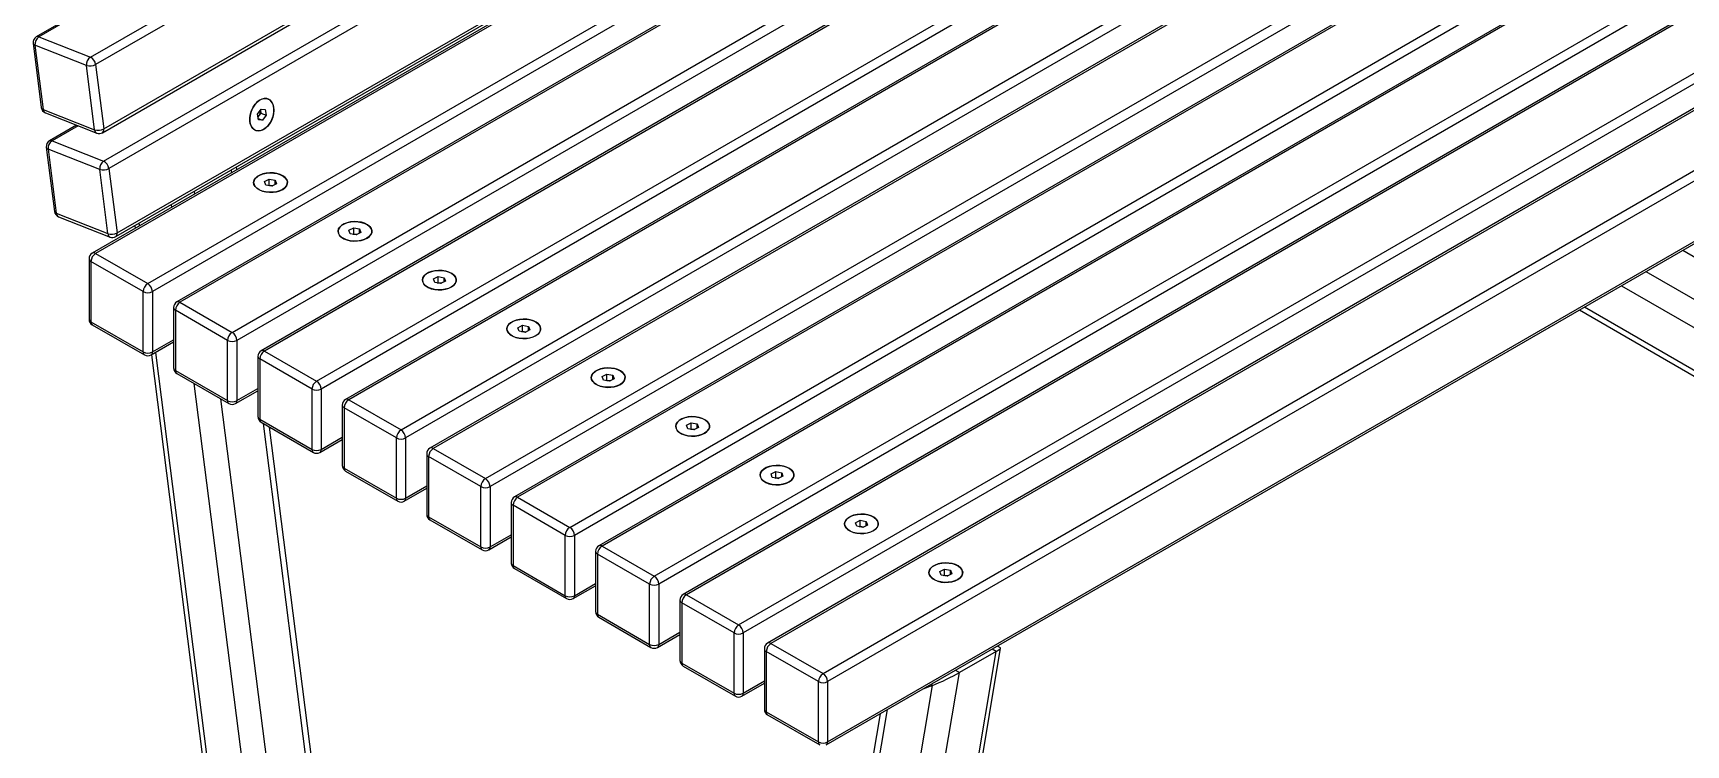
# Model space of a CAD drawing. Header units: millimetres. Extents: x 2692 to 8632, y -671 to 3529.
# Drawn here: x 6659 to 7421, y 778 to 1106 of the extents above; entities that cross this region are included whole.
import ezdxf

# ---------------------------------------------------------------- set-up
doc = ezdxf.new("R2010")
doc.units = ezdxf.units.MM

# ---------------------------------------------------------------- blocks, each defined once
blk = doc.blocks.new('izometria')
for p, q in [((-2619.52, 868.6), (-1350.97, 1600.92)), ((-1348.54, 1597.48), (-2617.09, 865.17)), ((-2613.92, 833.8), (-1345.37, 1566.12)), ((-2613.33, 835.57), (-1344.78, 1567.89)), ((-2613.43, 820.73), (-1344.88, 1553.05)), ((-1342.46, 1549.62), (-2611.01, 817.3)), ((-2607.84, 785.93), (-1339.29, 1518.25)), ((-2607.24, 787.71), (-1338.7, 1520.02)), ((-1350.07, 1510.63), (-2618.62, 778.31)), ((-1348.57, 1510.48), (-2617.12, 778.17)), ((-2593.07, 764.29), (-1324.52, 1496.6)), ((-1322.4, 1492.93), (-2590.95, 760.61)), ((-1311.18, 1488.18), (-2579.72, 755.86)), ((-1309.68, 1488.03), (-2578.23, 755.71)), ((-2554.18, 741.84), (-1285.63, 1474.15)), ((-1283.51, 1470.48), (-2552.06, 738.16)), ((-1272.28, 1465.73), (-2540.83, 733.41)), ((-1270.78, 1465.58), (-2539.33, 733.26)), ((-2515.29, 719.38), (-1246.74, 1451.7)), ((-1244.62, 1448.03), (-2513.17, 715.71)), ((-1233.39, 1443.28), (-2501.94, 710.96)), ((-1231.89, 1443.13), (-2500.44, 710.81)), ((-2476.4, 696.93), (-1207.85, 1429.25)), ((-1205.73, 1425.58), (-2474.28, 693.26)), ((-1194.5, 1420.83), (-2463.05, 688.51)), ((-1193, 1420.68), (-2461.55, 688.36)), ((-2437.51, 674.48), (-1168.96, 1406.8)), ((-1166.84, 1403.13), (-2435.39, 670.81)), ((-1155.61, 1398.38), (-2424.16, 666.06)), ((-1154.11, 1398.23), (-2422.66, 665.91)), ((-2398.62, 652.03), (-1130.07, 1384.35)), ((-1127.95, 1380.67), (-2396.5, 648.36)), ((-1116.72, 1375.93), (-2385.27, 643.61)), ((-1115.22, 1375.78), (-2383.77, 643.46)), ((-2359.73, 629.58), (-1091.18, 1361.9)), ((-1089.06, 1358.22), (-2357.61, 625.91)), ((-1077.83, 1353.47), (-2346.38, 621.16)), ((-1076.33, 1353.33), (-2344.88, 621.01)), ((-2320.84, 607.13), (-1052.29, 1339.45)), ((-1050.17, 1335.77), (-2318.72, 603.45)), ((-1038.94, 1331.02), (-2307.49, 598.7)), ((-1037.44, 1330.87), (-2305.99, 598.56)), ((-2281.95, 584.68), (-1013.4, 1317)), ((-1011.28, 1313.32), (-2279.83, 581)), ((-2280.45, 551.87), (-1011.9, 1284.18)), ((-2279.83, 553.24), (-1011.28, 1285.56)), ((-2631.95, 885.16), (-2644.43, 877.96)), ((-2631.27, 884.89), (-2643.26, 877.97)), ((-2643.26, 877.97), (-2619.52, 868.6)), ((-2645.91, 874.98), (-2642.15, 845.39)), ((-2621.31, 864.77), (-2645.05, 874.13)), ((-2645.05, 874.13), (-2641.29, 844.54)), ((-2617.55, 835.18), (-2621.31, 864.77)), ((-2617.09, 865.17), (-2613.33, 835.57)), ((-2641.29, 844.54), (-2617.55, 835.18)), ((-2640.27, 842.98), (-2616.52, 833.61)), ((-2542.48, 842.29), (-2540.89, 844.6)), ((-2542.13, 839.78), (-2542.48, 842.29)), ((-2541.83, 841.72), (-2542.3, 841.02)), ((-2542.22, 840.4), (-2540.18, 839.6)), ((-2540.18, 839.6), (-2542.13, 839.78)), ((-2541.03, 842.87), (-2541.83, 841.72)), ((-2541.21, 844.13), (-2541.21, 844.12)), ((-2541.21, 844.12), (-2541.03, 842.87)), ((-2541.03, 842.87), (-2538.59, 841.91)), ((-2540.89, 844.6), (-2538.94, 844.41)), ((-2538.59, 841.91), (-2540.18, 839.6)), ((-2538.94, 844.41), (-2538.59, 841.91)), ((-2625.86, 837.29), (-2638.35, 830.09)), ((-2625.18, 837.02), (-2637.18, 830.1)), ((-2637.18, 830.1), (-2613.43, 820.73)), ((-2639.82, 827.11), (-2636.06, 797.52)), ((-2615.22, 816.9), (-2638.97, 826.26)), ((-2638.97, 826.26), (-2635.21, 796.67)), ((-2611.46, 787.31), (-2615.22, 816.9)), ((-2611.01, 817.3), (-2607.24, 787.71)), ((-2554.72, 816.6), (-2554.56, 815.29)), ((-2551.99, 816.78), (-2552.15, 818.08)), ((-2539.26, 811.34), (-2537.1, 812.46)), ((-2538.66, 809.71), (-2539.26, 811.34)), ((-2535.91, 809.18), (-2538.66, 809.71)), ((-2537.37, 809.46), (-2537.1, 809.6)), ((-2537.1, 812.46), (-2534.35, 811.94)), ((-2537.1, 809.6), (-2537.1, 812.46)), ((-2537.1, 809.6), (-2535.72, 809.34)), ((-2533.75, 810.3), (-2535.91, 809.18)), ((-2535.64, 809.32), (-2535.72, 809.34)), ((-2535.72, 809.34), (-2535.64, 809.33)), ((-2534.35, 811.94), (-2533.75, 810.3)), ((-2534.35, 809.99), (-2534.35, 811.94)), ((-2582.29, 800.68), (-2582.13, 799.38)), ((-2571.69, 806.8), (-2571.53, 805.5)), ((-2635.21, 796.67), (-2611.46, 787.31)), ((-2634.19, 795.11), (-2610.44, 785.74)), ((-2597.13, 792.12), (-2596.96, 790.81)), ((-2598.98, 791.05), (-2598.82, 789.74)), ((-2500.37, 788.89), (-2498.21, 790.01)), ((-2499.77, 787.25), (-2500.37, 788.89)), ((-2497.02, 786.73), (-2499.77, 787.25)), ((-2498.48, 787.01), (-2498.21, 787.15)), ((-2498.21, 790.01), (-2495.46, 789.49)), ((-2498.21, 787.15), (-2498.21, 790.01)), ((-2498.21, 787.15), (-2496.83, 786.89)), ((-2494.86, 787.85), (-2497.02, 786.73)), ((-2496.75, 786.87), (-2496.83, 786.89)), ((-2496.83, 786.89), (-2496.75, 786.87)), ((-2495.46, 789.49), (-2494.86, 787.85)), ((-2495.46, 787.54), (-2495.46, 789.49)), ((-2617.12, 778.17), (-2593.07, 764.29)), ((-1885.84, 779.67), (-1724.5, 686.53)), ((-2620.12, 775.72), (-2620.12, 747.95)), ((-2595.2, 760.61), (-2619.24, 774.49)), ((-2619.24, 774.49), (-2619.24, 746.73)), ((-1902.81, 769.87), (-1727.49, 668.67)), ((-2461.48, 766.44), (-2459.32, 767.56)), ((-2460.88, 764.8), (-2461.48, 766.44)), ((-2458.13, 764.28), (-2460.88, 764.8)), ((-2459.59, 764.56), (-2459.32, 764.7)), ((-2459.32, 767.56), (-2456.56, 767.04)), ((-2459.32, 764.7), (-2459.32, 767.56)), ((-2459.32, 764.7), (-2457.94, 764.44)), ((-2455.97, 765.4), (-2458.13, 764.28)), ((-2457.86, 764.42), (-2457.94, 764.44)), ((-2457.94, 764.44), (-2457.86, 764.42)), ((-2456.56, 767.04), (-2455.97, 765.4)), ((-2456.56, 765.09), (-2456.56, 767.04)), ((-1914.12, 763.34), (-1726.75, 655.17)), ((-2595.2, 732.85), (-2595.2, 760.61)), ((-2590.95, 760.61), (-2590.95, 732.85)), ((-2578.23, 755.71), (-2554.18, 741.84)), ((-2619.24, 746.73), (-2595.2, 732.85)), ((-2581.23, 753.26), (-2581.23, 725.5)), ((-2556.3, 738.16), (-2580.35, 752.04)), ((-2580.35, 752.04), (-2580.35, 724.28)), ((-1933.44, 752.19), (-1707.49, 621.76)), ((-1931.09, 753.54), (-1712.51, 627.36)), ((-2618.62, 745.36), (-2594.57, 731.48)), ((-2422.59, 743.99), (-2420.43, 745.11)), ((-2421.99, 742.35), (-2422.59, 743.99)), ((-2419.24, 741.83), (-2421.99, 742.35)), ((-2420.7, 742.11), (-2420.43, 742.25)), ((-2420.43, 745.11), (-2417.67, 744.58)), ((-2420.43, 742.25), (-2420.43, 745.11)), ((-2420.43, 742.25), (-2419.05, 741.99)), ((-2417.08, 742.95), (-2419.24, 741.83)), ((-2418.97, 741.97), (-2419.05, 741.99)), ((-2419.05, 741.99), (-2418.97, 741.97)), ((-2417.67, 744.58), (-2417.08, 742.95)), ((-2417.67, 742.64), (-2417.67, 744.58)), ((-2591.57, 731.48), (-2581.23, 737.45)), ((-2591.42, 731.56), (-2556.77, 458.93)), ((-2590.95, 732.85), (-2581.23, 738.47)), ((-2589.57, 732.63), (-2554.99, 460.59)), ((-2556.3, 710.4), (-2556.3, 738.16)), ((-2552.06, 738.16), (-2552.06, 710.4)), ((-2539.33, 733.26), (-2515.29, 719.38)), ((-2580.35, 724.28), (-2556.3, 710.4)), ((-2542.33, 730.81), (-2542.33, 703.05)), ((-2517.41, 715.71), (-2541.46, 729.59)), ((-2541.46, 729.59), (-2541.46, 701.83)), ((-2579.72, 722.9), (-2555.68, 709.03)), ((-2571.83, 718.35), (-2540.5, 471.82)), ((-2552.06, 710.4), (-2542.33, 716.01)), ((-2383.7, 721.54), (-2381.54, 722.65)), ((-2383.1, 719.9), (-2383.7, 721.54)), ((-2380.35, 719.38), (-2383.1, 719.9)), ((-2381.81, 719.66), (-2381.54, 719.8)), ((-2381.54, 722.65), (-2378.78, 722.13)), ((-2381.54, 719.8), (-2381.54, 722.65)), ((-2381.54, 719.8), (-2380.16, 719.54)), ((-2378.19, 720.5), (-2380.35, 719.38)), ((-2380.08, 719.52), (-2380.16, 719.54)), ((-2380.16, 719.54), (-2380.08, 719.52)), ((-2378.78, 722.13), (-2378.19, 720.5)), ((-2378.78, 720.19), (-2378.78, 722.13)), ((-2559.55, 711.26), (-2530.01, 478.82)), ((-2552.68, 709.03), (-2542.33, 715)), ((-2517.41, 687.95), (-2517.41, 715.71)), ((-2513.17, 715.71), (-2513.17, 687.95)), ((-2503.44, 708.36), (-2503.44, 680.6)), ((-2500.44, 710.81), (-2476.4, 696.93)), ((-2541.46, 701.83), (-2517.41, 687.95)), ((-2478.52, 693.26), (-2502.56, 707.14)), ((-2502.56, 707.14), (-2502.56, 679.38)), ((-2540.83, 700.45), (-2516.79, 686.57)), ((-2539.89, 699.91), (-2513.04, 488.62)), ((-2510.43, 489.82), (-2536.92, 698.19)), ((-2513.17, 687.95), (-2503.44, 693.56)), ((-2478.52, 665.5), (-2478.52, 693.26)), ((-2474.28, 693.26), (-2474.28, 665.5)), ((-2344.81, 699.09), (-2342.65, 700.2)), ((-2344.21, 697.45), (-2344.81, 699.09)), ((-2341.46, 696.93), (-2344.21, 697.45)), ((-2342.92, 697.21), (-2342.65, 697.35)), ((-2342.65, 700.2), (-2339.89, 699.68)), ((-2342.65, 697.35), (-2342.65, 700.2)), ((-2342.65, 697.35), (-2341.27, 697.08)), ((-2339.3, 698.04), (-2341.46, 696.93)), ((-2341.19, 697.07), (-2341.27, 697.08)), ((-2341.27, 697.08), (-2341.18, 697.07)), ((-2339.89, 699.68), (-2339.3, 698.04)), ((-2339.89, 697.74), (-2339.89, 699.68)), ((-2513.79, 686.57), (-2503.44, 692.55)), ((-2464.55, 685.91), (-2464.55, 658.15)), ((-2461.55, 688.36), (-2437.51, 674.48)), ((-2502.56, 679.38), (-2478.52, 665.5)), ((-2501.94, 678), (-2477.9, 664.12)), ((-2439.63, 670.81), (-2463.67, 684.69)), ((-2463.67, 684.69), (-2463.67, 656.92)), ((-2474.28, 665.5), (-2464.55, 671.11)), ((-2439.63, 643.05), (-2439.63, 670.81)), ((-2435.39, 670.81), (-2435.39, 643.05)), ((-2305.91, 676.64), (-2303.76, 677.75)), ((-2305.32, 675), (-2305.91, 676.64)), ((-2302.57, 674.48), (-2305.32, 675)), ((-2304.03, 674.75), (-2303.76, 674.89)), ((-2303.76, 677.75), (-2301, 677.23)), ((-2303.76, 674.89), (-2303.76, 677.75)), ((-2303.76, 674.89), (-2302.38, 674.63)), ((-2300.41, 675.59), (-2302.57, 674.48)), ((-2302.3, 674.62), (-2302.38, 674.63)), ((-2302.38, 674.63), (-2302.29, 674.62)), ((-2301, 677.23), (-2300.41, 675.59)), ((-2301, 675.29), (-2301, 677.23)), ((-2474.9, 664.12), (-2464.55, 670.1)), ((-2425.66, 663.46), (-2425.66, 635.7)), ((-2422.66, 665.91), (-2398.62, 652.03)), ((-2463.67, 656.92), (-2439.63, 643.05)), ((-2463.05, 655.55), (-2439.01, 641.67)), ((-2400.74, 648.36), (-2424.78, 662.24)), ((-2424.78, 662.24), (-2424.78, 634.47)), ((-2267.02, 654.18), (-2264.86, 655.3)), ((-2264.86, 655.3), (-2262.11, 654.78)), ((-2264.86, 652.44), (-2264.86, 655.3)), ((-2436.01, 641.67), (-2425.66, 647.65)), ((-2435.39, 643.05), (-2425.66, 648.66)), ((-2400.74, 620.59), (-2400.74, 648.36)), ((-2396.5, 648.36), (-2396.5, 620.59)), ((-2266.43, 652.55), (-2267.02, 654.18)), ((-2263.67, 652.03), (-2266.43, 652.55)), ((-2265.14, 652.3), (-2264.86, 652.44)), ((-2264.86, 652.44), (-2263.49, 652.18)), ((-2261.52, 653.14), (-2263.67, 652.03)), ((-2263.4, 652.17), (-2263.49, 652.18)), ((-2263.49, 652.18), (-2263.4, 652.17)), ((-2262.11, 654.78), (-2261.52, 653.14)), ((-2262.11, 652.83), (-2262.11, 654.78)), ((-2386.77, 641.01), (-2386.77, 613.25)), ((-2361.85, 625.91), (-2385.89, 639.78)), ((-2385.89, 639.78), (-2385.89, 612.02)), ((-2383.77, 643.46), (-2359.73, 629.58)), ((-2424.78, 634.47), (-2400.74, 620.59)), ((-2424.16, 633.1), (-2400.12, 619.22)), ((-2228.13, 631.73), (-2225.97, 632.85)), ((-2225.97, 632.85), (-2223.22, 632.33)), ((-2225.97, 629.99), (-2225.97, 632.85)), ((-2223.22, 632.33), (-2222.62, 630.69)), ((-2223.22, 630.38), (-2223.22, 632.33)), ((-2397.12, 619.22), (-2386.77, 625.2)), ((-2396.5, 620.59), (-2386.77, 626.21)), ((-2361.85, 598.14), (-2361.85, 625.91)), ((-2357.61, 625.91), (-2357.61, 598.14)), ((-2227.54, 630.1), (-2228.13, 631.73)), ((-2224.78, 629.57), (-2227.54, 630.1)), ((-2226.25, 629.85), (-2225.97, 629.99)), ((-2225.97, 629.99), (-2224.6, 629.73)), ((-2222.62, 630.69), (-2224.78, 629.57)), ((-2224.51, 629.71), (-2224.6, 629.73)), ((-2224.6, 629.73), (-2224.51, 629.72)), ((-2347.88, 618.56), (-2347.88, 590.8)), ((-2322.96, 603.45), (-2347, 617.33)), ((-2347, 617.33), (-2347, 589.57)), ((-2344.88, 621.01), (-2320.84, 607.13)), ((-2385.89, 612.02), (-2361.85, 598.14)), ((-2385.27, 610.65), (-2361.23, 596.77)), ((-2358.23, 596.77), (-2347.88, 602.74)), ((-2357.61, 598.14), (-2347.88, 603.76)), ((-2322.96, 575.69), (-2322.96, 603.45)), ((-2318.72, 603.45), (-2318.72, 575.69)), ((-2308.99, 596.11), (-2308.99, 568.34)), ((-2284.07, 581), (-2308.11, 594.88)), ((-2308.11, 594.88), (-2308.11, 567.12)), ((-2305.99, 598.56), (-2281.95, 584.68)), ((-2250.82, 304.58), (-2202.19, 594.96)), ((-2248.31, 308.71), (-2200.13, 596.43)), ((-2202.19, 594.96), (-2219.16, 585.17)), ((-2202.19, 594.96), (-2203.99, 596)), ((-2200.17, 596.5), (-2201.65, 597.35)), ((-2347, 589.57), (-2322.96, 575.69)), ((-2346.38, 588.2), (-2322.34, 574.32)), ((-2319.34, 574.32), (-2308.99, 580.29)), ((-2318.72, 575.69), (-2308.99, 581.31)), ((-2284.07, 553.24), (-2284.07, 581)), ((-2279.83, 581), (-2279.83, 553.24)), ((-2278.19, 300.79), (-2231.56, 579.26)), ((-2267.79, 294.79), (-2219.16, 585.17)), ((-2231.56, 579.26), (-2236.03, 577.51)), ((-2231.56, 579.26), (-2232.28, 579.67)), ((-2219.16, 585.17), (-2220.96, 586.21)), ((-2308.11, 567.12), (-2284.07, 553.24)), ((-2307.49, 565.75), (-2283.45, 551.87)), ((-2255.65, 566.18), (-2294.03, 337.02)), ((-2292.43, 328.61), (-2252.33, 568.1))]:
    blk.add_line(p, q)
at = {"flags": 128}
for points in [[(-2546.02, 838.8), (-2545.69, 837.43), (-2545.12, 836.28), (-2544.33, 835.41), (-2543.36, 834.84), (-2542.26, 834.62), (-2541.08, 834.74), (-2539.88, 835.21), (-2538.7, 836), (-2537.61, 837.08), (-2536.66, 838.39), (-2535.89, 839.87), (-2535.34, 841.46), (-2535.03, 843.08), (-2534.98, 844.65), (-2535.18, 846.1), (-2535.64, 847.37), (-2536.33, 848.39), (-2537.21, 849.11), (-2538.25, 849.51), (-2539.39, 849.56), (-2540.59, 849.26), (-2541.79, 848.63), (-2542.93, 847.69), (-2543.95, 846.49), (-2544.82, 845.08), (-2545.49, 843.54), (-2545.92, 841.93), (-2546.1, 840.32), (-2546.02, 838.8)], [(-2541.4, 848.87), (-2540.19, 849.4), (-2539.01, 849.58), (-2537.89, 849.41), (-2536.9, 848.91), (-2536.08, 848.08), (-2535.46, 846.97), (-2535.09, 845.64), (-2534.96, 844.14), (-2535.1, 842.54), (-2535.5, 840.93), (-2536.13, 839.36), (-2536.96, 837.93), (-2537.96, 836.69), (-2539.08, 835.71), (-2540.28, 835.02), (-2541.48, 834.66), (-2542.64, 834.65), (-2543.7, 834.99), (-2544.61, 835.66), (-2545.33, 836.64), (-2545.83, 837.87), (-2546.08, 839.29), (-2546.07, 840.85), (-2545.8, 842.46), (-2545.29, 844.06), (-2544.55, 845.57), (-2543.63, 846.91), (-2542.56, 848.03), (-2541.4, 848.87)], [(-2544.13, 809.9), (-2543.6, 808.98), (-2542.75, 808.14), (-2541.6, 807.43), (-2540.22, 806.87), (-2538.66, 806.5), (-2537, 806.34), (-2535.32, 806.38), (-2533.7, 806.63), (-2532.2, 807.08), (-2530.91, 807.7), (-2529.88, 808.47), (-2529.15, 809.34), (-2528.78, 810.29), (-2528.76, 811.26), (-2529.1, 812.21), (-2529.8, 813.1), (-2530.8, 813.88), (-2532.07, 814.52), (-2533.55, 814.98), (-2535.17, 815.25), (-2536.85, 815.31), (-2538.51, 815.16), (-2540.08, 814.81), (-2541.49, 814.28), (-2542.66, 813.58), (-2543.54, 812.75), (-2544.09, 811.83), (-2544.29, 810.87), (-2544.13, 809.9)], [(-2531, 807.64), (-2532.31, 807.04), (-2533.82, 806.6), (-2535.45, 806.37), (-2537.14, 806.34), (-2538.79, 806.53), (-2540.34, 806.91), (-2541.7, 807.48), (-2542.83, 808.2), (-2543.66, 809.05), (-2544.15, 809.98), (-2544.29, 810.94), (-2544.06, 811.91), (-2543.48, 812.82), (-2542.57, 813.64), (-2541.38, 814.32), (-2539.96, 814.85), (-2538.38, 815.18), (-2536.72, 815.31), (-2535.04, 815.24), (-2533.43, 814.95), (-2531.96, 814.47), (-2530.71, 813.82), (-2529.73, 813.03), (-2529.06, 812.14), (-2528.75, 811.19), (-2528.79, 810.22), (-2529.2, 809.27), (-2529.95, 808.4), (-2531, 807.64)], [(-2505.23, 787.45), (-2504.71, 786.52), (-2503.86, 785.69), (-2502.71, 784.97), (-2501.33, 784.42), (-2499.77, 784.05), (-2498.11, 783.89), (-2496.43, 783.93), (-2494.81, 784.18), (-2493.31, 784.63), (-2492.02, 785.25), (-2490.98, 786.02), (-2490.26, 786.89), (-2489.88, 787.84), (-2489.87, 788.81), (-2490.21, 789.76), (-2490.9, 790.65), (-2491.91, 791.43), (-2493.18, 792.07), (-2494.66, 792.53), (-2496.28, 792.8), (-2497.96, 792.86), (-2499.62, 792.71), (-2501.19, 792.36), (-2502.6, 791.82), (-2503.77, 791.13), (-2504.65, 790.3), (-2505.2, 789.38), (-2505.4, 788.42), (-2505.23, 787.45)], [(-2492.11, 785.19), (-2493.42, 784.58), (-2494.93, 784.15), (-2496.56, 783.92), (-2498.25, 783.89), (-2499.9, 784.07), (-2501.45, 784.46), (-2502.81, 785.03), (-2503.94, 785.75), (-2504.77, 786.59), (-2505.26, 787.52), (-2505.4, 788.49), (-2505.17, 789.46), (-2504.59, 790.37), (-2503.68, 791.19), (-2502.49, 791.87), (-2501.07, 792.4), (-2499.49, 792.73), (-2497.83, 792.86), (-2496.15, 792.78), (-2494.54, 792.5), (-2493.07, 792.02), (-2491.82, 791.37), (-2490.84, 790.58), (-2490.17, 789.69), (-2489.86, 788.74), (-2489.9, 787.76), (-2490.31, 786.82), (-2491.06, 785.95), (-2492.11, 785.19)], [(-2466.34, 765), (-2465.82, 764.07), (-2464.97, 763.24), (-2463.82, 762.52), (-2462.44, 761.97), (-2460.88, 761.6), (-2459.22, 761.43), (-2457.54, 761.48), (-2455.91, 761.73), (-2454.42, 762.17), (-2453.13, 762.8), (-2452.09, 763.56), (-2451.37, 764.44), (-2450.99, 765.39), (-2450.98, 766.36), (-2451.32, 767.31), (-2452.01, 768.2), (-2453.02, 768.98), (-2454.29, 769.61), (-2455.77, 770.08), (-2457.39, 770.35), (-2459.07, 770.41), (-2460.73, 770.26), (-2462.3, 769.91), (-2463.7, 769.37), (-2464.87, 768.67), (-2465.76, 767.85), (-2466.31, 766.93), (-2466.51, 765.96), (-2466.34, 765)], [(-2453.22, 762.74), (-2454.53, 762.13), (-2456.04, 761.7), (-2457.67, 761.47), (-2459.36, 761.44), (-2461.01, 761.62), (-2462.56, 762.01), (-2463.92, 762.57), (-2465.05, 763.3), (-2465.88, 764.14), (-2466.37, 765.07), (-2466.51, 766.04), (-2466.28, 767), (-2465.7, 767.92), (-2464.79, 768.74), (-2463.6, 769.42), (-2462.18, 769.95), (-2460.6, 770.28), (-2458.93, 770.41), (-2457.26, 770.33), (-2455.65, 770.05), (-2454.18, 769.57), (-2452.93, 768.92), (-2451.95, 768.13), (-2451.28, 767.24), (-2450.96, 766.28), (-2451.01, 765.31), (-2451.42, 764.37), (-2452.16, 763.5), (-2453.22, 762.74)], [(-2427.45, 742.55), (-2426.93, 741.62), (-2426.08, 740.78), (-2424.93, 740.07), (-2423.55, 739.52), (-2421.99, 739.15), (-2420.33, 738.98), (-2418.65, 739.03), (-2417.02, 739.28), (-2415.53, 739.72), (-2414.23, 740.35), (-2413.2, 741.11), (-2412.48, 741.99), (-2412.1, 742.94), (-2412.09, 743.91), (-2412.43, 744.86), (-2413.12, 745.75), (-2414.13, 746.53), (-2415.4, 747.16), (-2416.88, 747.63), (-2418.5, 747.9), (-2420.18, 747.96), (-2421.84, 747.81), (-2423.41, 747.46), (-2424.81, 746.92), (-2425.98, 746.22), (-2426.87, 745.4), (-2427.42, 744.48), (-2427.62, 743.51), (-2427.45, 742.55)], [(-2414.33, 740.29), (-2415.64, 739.68), (-2417.15, 739.25), (-2418.78, 739.02), (-2420.46, 738.99), (-2422.12, 739.17), (-2423.66, 739.56), (-2425.03, 740.12), (-2426.16, 740.85), (-2426.98, 741.69), (-2427.48, 742.62), (-2427.62, 743.59), (-2427.39, 744.55), (-2426.81, 745.47), (-2425.9, 746.28), (-2424.71, 746.97), (-2423.29, 747.49), (-2421.71, 747.83), (-2420.04, 747.96), (-2418.37, 747.88), (-2416.76, 747.6), (-2415.29, 747.12), (-2414.04, 746.47), (-2413.06, 745.68), (-2412.39, 744.79), (-2412.07, 743.83), (-2412.12, 742.86), (-2412.53, 741.92), (-2413.27, 741.05), (-2414.33, 740.29)], [(-2388.56, 720.09), (-2388.04, 719.17), (-2387.19, 718.33), (-2386.04, 717.62), (-2384.66, 717.07), (-2383.1, 716.7), (-2381.44, 716.53), (-2379.76, 716.58), (-2378.13, 716.83), (-2376.64, 717.27), (-2375.34, 717.89), (-2374.31, 718.66), (-2373.59, 719.54), (-2373.21, 720.49), (-2373.19, 721.46), (-2373.54, 722.41), (-2374.23, 723.3), (-2375.24, 724.08), (-2376.51, 724.71), (-2377.99, 725.18), (-2379.61, 725.44), (-2381.29, 725.51), (-2382.95, 725.36), (-2384.52, 725.01), (-2385.92, 724.47), (-2387.09, 723.77), (-2387.97, 722.94), (-2388.53, 722.03), (-2388.73, 721.06), (-2388.56, 720.09)], [(-2375.44, 717.84), (-2376.75, 717.23), (-2378.26, 716.8), (-2379.89, 716.56), (-2381.57, 716.54), (-2383.23, 716.72), (-2384.77, 717.1), (-2386.14, 717.67), (-2387.27, 718.4), (-2388.09, 719.24), (-2388.59, 720.17), (-2388.72, 721.14), (-2388.5, 722.1), (-2387.92, 723.01), (-2387.01, 723.83), (-2385.82, 724.52), (-2384.4, 725.04), (-2382.82, 725.38), (-2381.15, 725.51), (-2379.48, 725.43), (-2377.87, 725.15), (-2376.4, 724.67), (-2375.15, 724.02), (-2374.17, 723.23), (-2373.5, 722.34), (-2373.18, 721.38), (-2373.23, 720.41), (-2373.63, 719.47), (-2374.38, 718.6), (-2375.44, 717.84)], [(-2349.67, 697.64), (-2349.15, 696.72), (-2348.3, 695.88), (-2347.15, 695.17), (-2345.77, 694.62), (-2344.21, 694.25), (-2342.55, 694.08), (-2340.87, 694.12), (-2339.24, 694.37), (-2337.75, 694.82), (-2336.45, 695.44), (-2335.42, 696.21), (-2334.7, 697.09), (-2334.32, 698.04), (-2334.3, 699.01), (-2334.65, 699.96), (-2335.34, 700.84), (-2336.35, 701.62), (-2337.62, 702.26), (-2339.1, 702.72), (-2340.72, 702.99), (-2342.4, 703.06), (-2344.06, 702.91), (-2345.63, 702.56), (-2347.03, 702.02), (-2348.2, 701.32), (-2349.08, 700.49), (-2349.64, 699.58), (-2349.84, 698.61), (-2349.67, 697.64)], [(-2336.55, 695.39), (-2337.86, 694.78), (-2339.37, 694.35), (-2341, 694.11), (-2342.68, 694.09), (-2344.34, 694.27), (-2345.88, 694.65), (-2347.25, 695.22), (-2348.37, 695.94), (-2349.2, 696.79), (-2349.7, 697.72), (-2349.83, 698.69), (-2349.61, 699.65), (-2349.03, 700.56), (-2348.12, 701.38), (-2346.93, 702.07), (-2345.51, 702.59), (-2343.93, 702.93), (-2342.26, 703.06), (-2340.58, 702.98), (-2338.98, 702.69), (-2337.51, 702.22), (-2336.26, 701.57), (-2335.27, 700.78), (-2334.61, 699.89), (-2334.29, 698.93), (-2334.34, 697.96), (-2334.74, 697.02), (-2335.49, 696.15), (-2336.55, 695.39)], [(-2310.78, 675.19), (-2310.26, 674.27), (-2309.4, 673.43), (-2308.26, 672.72), (-2306.88, 672.17), (-2305.32, 671.8), (-2303.66, 671.63), (-2301.98, 671.67), (-2300.35, 671.92), (-2298.86, 672.37), (-2297.56, 672.99), (-2296.53, 673.76), (-2295.81, 674.64), (-2295.43, 675.58), (-2295.41, 676.56), (-2295.76, 677.51), (-2296.45, 678.39), (-2297.46, 679.17), (-2298.73, 679.81), (-2300.21, 680.27), (-2301.82, 680.54), (-2303.5, 680.6), (-2305.17, 680.46), (-2306.74, 680.11), (-2308.14, 679.57), (-2309.31, 678.87), (-2310.19, 678.04), (-2310.75, 677.12), (-2310.95, 676.16), (-2310.78, 675.19)], [(-2297.66, 672.94), (-2298.97, 672.33), (-2300.48, 671.9), (-2302.11, 671.66), (-2303.79, 671.64), (-2305.45, 671.82), (-2306.99, 672.2), (-2308.36, 672.77), (-2309.48, 673.49), (-2310.31, 674.34), (-2310.81, 675.27), (-2310.94, 676.24), (-2310.72, 677.2), (-2310.13, 678.11), (-2309.23, 678.93), (-2308.04, 679.62), (-2306.62, 680.14), (-2305.04, 680.48), (-2303.37, 680.61), (-2301.69, 680.53), (-2300.08, 680.24), (-2298.62, 679.76), (-2297.37, 679.12), (-2296.38, 678.33), (-2295.72, 677.43), (-2295.4, 676.48), (-2295.45, 675.51), (-2295.85, 674.56), (-2296.6, 673.69), (-2297.66, 672.94)], [(-2258.76, 650.49), (-2260.08, 649.88), (-2261.59, 649.44), (-2263.22, 649.21), (-2264.9, 649.18), (-2266.55, 649.37), (-2268.1, 649.75), (-2269.47, 650.32), (-2270.59, 651.04), (-2271.42, 651.89), (-2271.92, 652.82), (-2272.05, 653.79), (-2271.82, 654.75), (-2271.24, 655.66), (-2270.34, 656.48), (-2269.15, 657.17), (-2267.73, 657.69), (-2266.15, 658.02), (-2264.48, 658.16), (-2262.8, 658.08), (-2261.19, 657.79), (-2259.73, 657.31), (-2258.47, 656.66), (-2257.49, 655.88), (-2256.83, 654.98), (-2256.51, 654.03), (-2256.56, 653.06), (-2256.96, 652.11), (-2257.71, 651.24), (-2258.76, 650.49)], [(-2271.89, 652.74), (-2271.37, 651.82), (-2270.51, 650.98), (-2269.37, 650.27), (-2267.98, 649.71), (-2266.43, 649.35), (-2264.77, 649.18), (-2263.09, 649.22), (-2261.46, 649.47), (-2259.97, 649.92), (-2258.67, 650.54), (-2257.64, 651.31), (-2256.92, 652.19), (-2256.54, 653.13), (-2256.52, 654.1), (-2256.87, 655.06), (-2257.56, 655.94), (-2258.56, 656.72), (-2259.84, 657.36), (-2261.32, 657.82), (-2262.93, 658.09), (-2264.61, 658.15), (-2266.28, 658.01), (-2267.85, 657.65), (-2269.25, 657.12), (-2270.42, 656.42), (-2271.3, 655.59), (-2271.86, 654.67), (-2272.05, 653.71), (-2271.89, 652.74)], [(-2233, 630.29), (-2232.48, 629.37), (-2231.62, 628.53), (-2230.48, 627.82), (-2229.09, 627.26), (-2227.54, 626.89), (-2225.88, 626.73), (-2224.2, 626.77), (-2222.57, 627.02), (-2221.07, 627.47), (-2219.78, 628.09), (-2218.75, 628.86), (-2218.03, 629.73), (-2217.65, 630.68), (-2217.63, 631.65), (-2217.98, 632.6), (-2218.67, 633.49), (-2219.67, 634.27), (-2220.95, 634.91), (-2222.43, 635.37), (-2224.04, 635.64), (-2225.72, 635.7), (-2227.39, 635.55), (-2228.96, 635.2), (-2230.36, 634.67), (-2231.53, 633.97), (-2232.41, 633.14), (-2232.96, 632.22), (-2233.16, 631.26), (-2233, 630.29)], [(-2219.87, 628.03), (-2221.19, 627.43), (-2222.69, 626.99), (-2224.33, 626.76), (-2226.01, 626.73), (-2227.66, 626.92), (-2229.21, 627.3), (-2230.58, 627.87), (-2231.7, 628.59), (-2232.53, 629.44), (-2233.02, 630.37), (-2233.16, 631.33), (-2232.93, 632.3), (-2232.35, 633.21), (-2231.45, 634.03), (-2230.26, 634.72), (-2228.84, 635.24), (-2227.26, 635.57), (-2225.59, 635.7), (-2223.91, 635.63), (-2222.3, 635.34), (-2220.84, 634.86), (-2219.58, 634.21), (-2218.6, 633.42), (-2217.94, 632.53), (-2217.62, 631.58), (-2217.67, 630.61), (-2218.07, 629.66), (-2218.82, 628.79), (-2219.87, 628.03)]]:
    blk.add_lwpolyline(points, dxfattribs=at)
for centre, radius, start, end in [((-2642.93, 875.36), 3, 119.99731, 187.24313), ((-2640.99, 874.57), 4.08, 123.77447, 186.2038), ((-2643.83, 876.81), 1.3, 63.85631, 117.40778), ((-2644.77, 875.27), 1.17, 194.36099, 256.20279), ((-2617.25, 865.21), 4.08, 123.7742, 186.20407), ((-2621.55, 864.59), 4.5, 7.36318, 63.08709), ((-2619.67, 869.92), 5.41, 252.33533, 298.45685), ((-2639.17, 845.77), 3, 187.24313, 248.47616), ((-2641.01, 845.68), 1.17, 194.3615, 256.20187), ((-2639.46, 844.62), 1.83, 182.33739, 243.84628), ((-2544.35, 843.43), 3.05, 311.70349, 325.8264), ((-2544.72, 843.74), 3.53, 325.00667, 6.22344), ((-2636.85, 827.49), 3, 119.99731, 187.24313), ((-2634.91, 826.71), 4.08, 123.77546, 186.20347), ((-2637.75, 828.94), 1.3, 63.85078, 117.41452), ((-2615.9, 840.33), 5.41, 252.33504, 298.45697), ((-2615.72, 835.25), 1.83, 182.33814, 243.84554), ((-2615.42, 836.4), 3, 248.47616, 299.99731), ((-2615, 835.15), 1.73, 308.68429, 14.17141), ((-2638.69, 827.4), 1.17, 194.3613, 256.20207), ((-2611.16, 817.34), 4.08, 123.77486, 186.20407), ((-2613.58, 822.05), 5.41, 252.33573, 298.45629), ((-2615.47, 816.72), 4.5, 7.36316, 63.08729), ((-2536.51, 805.14), 4.28, 79.44957, 96.3581), ((-2633.09, 797.9), 3, 187.24313, 248.47616), ((-2634.93, 797.81), 1.17, 194.36161, 256.20176), ((-2633.38, 796.75), 1.83, 182.33776, 243.84591), ((-2609.82, 792.46), 5.41, 252.3353, 298.45672), ((-2609.64, 787.38), 1.83, 182.33776, 243.84591), ((-2609.34, 788.53), 3, 248.47616, 299.99731), ((-2608.92, 787.28), 1.73, 308.68412, 14.17158), ((-2497.62, 782.68), 4.28, 79.44957, 96.3581), ((-2617.12, 775.72), 3, 119.99731, 180), ((-2614.63, 774.28), 4.61, 122.60555, 177.39447), ((-2617.99, 776.94), 1.51, 54.3824, 114.30708), ((-2618.61, 775.87), 1.51, 185.69462, 245.62547), ((-2590.59, 760.4), 4.61, 122.60555, 177.39447), ((-2595.56, 760.4), 4.61, 2.60575, 57.39415), ((-2458.73, 760.23), 4.28, 79.4488, 96.35887), ((-2593.07, 764.71), 4.61, 242.61007, 297.39002), ((-2578.23, 753.26), 3, 119.99731, 180), ((-2575.74, 751.83), 4.61, 122.60555, 177.39447), ((-2579.1, 754.49), 1.51, 54.38201, 114.30746), ((-2617.12, 747.95), 3, 180, 240.00269), ((-2618.61, 748.1), 1.51, 185.69462, 245.62547), ((-2617.76, 746.57), 1.48, 173.77104, 234.91701), ((-2579.72, 753.41), 1.51, 185.69424, 245.62585), ((-2551.7, 737.95), 4.61, 122.60555, 177.39447), ((-2556.67, 737.95), 4.61, 2.60573, 57.3945), ((-2419.83, 737.78), 4.28, 79.44872, 96.35791), ((-2593.77, 732.67), 1.44, 172.81789, 235.87015), ((-2593.07, 736.94), 4.61, 242.61007, 297.39002), ((-2593.07, 734.07), 3, 240.00269, 299.99731), ((-2592.48, 732.71), 1.54, 306.25824, 5.05463), ((-2554.18, 742.26), 4.61, 242.60972, 297.39004), ((-2539.33, 730.81), 3, 119.99731, 180), ((-2536.85, 729.38), 4.61, 122.60555, 177.39447), ((-2540.21, 732.04), 1.51, 54.38217, 114.30807), ((-2578.23, 725.5), 3, 180, 240.00269), ((-2579.72, 725.65), 1.51, 185.69424, 245.62585), ((-2578.87, 724.12), 1.48, 173.77104, 234.91701), ((-2540.83, 730.96), 1.51, 185.69363, 245.62569), ((-2512.81, 715.5), 4.61, 122.60555, 177.39447), ((-2517.78, 715.5), 4.61, 2.60514, 57.39476), ((-2380.94, 715.33), 4.28, 79.44872, 96.35791), ((-2554.87, 710.22), 1.44, 172.81789, 235.87015), ((-2554.18, 714.49), 4.61, 242.60972, 297.39004), ((-2554.18, 711.62), 3, 240.00269, 299.99731), ((-2553.47, 710.21), 1.42, 303.57607, 7.73496), ((-2515.29, 719.8), 4.61, 242.60946, 297.39063), ((-2500.44, 708.36), 3, 119.99731, 180), ((-2501.94, 708.51), 1.51, 185.69386, 245.62623), ((-2497.96, 706.93), 4.61, 122.60555, 177.39447), ((-2501.32, 709.59), 1.51, 54.38163, 114.30784), ((-2539.33, 703.05), 3, 180, 240.00269), ((-2540.83, 703.2), 1.51, 185.69363, 245.62569), ((-2539.98, 701.67), 1.48, 173.77104, 234.91701), ((-2473.92, 693.05), 4.61, 122.60555, 177.39447), ((-2476.4, 697.35), 4.61, 242.61026, 297.38949), ((-2478.89, 693.05), 4.61, 2.60627, 57.39395), ((-2342.05, 692.88), 4.28, 79.45181, 96.35689), ((-2515.98, 687.77), 1.44, 172.81789, 235.87015), ((-2515.29, 692.04), 4.61, 242.60946, 297.39063), ((-2515.29, 689.17), 3, 240.00269, 299.99731), ((-2514.58, 687.76), 1.42, 303.57515, 7.73772), ((-2461.55, 685.91), 3, 119.99731, 180), ((-2463.05, 686.06), 1.51, 185.69264, 245.62592), ((-2459.07, 684.48), 4.61, 122.60555, 177.39447), ((-2462.43, 687.13), 1.51, 54.38194, 114.30906), ((-2500.44, 680.6), 3, 180, 240.00269), ((-2501.94, 680.75), 1.51, 185.69386, 245.62623), ((-2501.09, 679.21), 1.48, 173.77104, 234.91701), ((-2435.03, 670.6), 4.61, 122.60555, 177.39447), ((-2437.51, 674.9), 4.61, 242.60944, 297.39097), ((-2440, 670.6), 4.61, 2.60479, 57.39478), ((-2303.16, 670.43), 4.28, 79.45042, 96.35828), ((-2477.09, 665.32), 1.44, 172.81789, 235.87015), ((-2476.4, 669.59), 4.61, 242.61026, 297.38949), ((-2476.4, 666.72), 3, 240.00269, 299.99731), ((-2475.69, 665.31), 1.42, 303.57946, 7.73158), ((-2422.66, 663.46), 3, 119.99731, 180), ((-2424.16, 663.61), 1.51, 185.69264, 245.62592), ((-2420.18, 662.03), 4.61, 122.60555, 177.39447), ((-2423.54, 664.68), 1.51, 54.38433, 114.30514), ((-2461.55, 658.15), 3, 180, 240.00269), ((-2463.05, 658.3), 1.51, 185.69264, 245.62592), ((-2462.2, 656.76), 1.48, 173.77104, 234.91701), ((-2396.14, 648.15), 4.61, 122.60555, 177.39447), ((-2398.62, 652.45), 4.61, 242.60944, 297.39097), ((-2401.1, 648.15), 4.61, 2.60479, 57.39478), ((-2264.27, 647.98), 4.28, 79.45042, 96.35828), ((-2438.2, 642.87), 1.44, 172.81789, 235.87015), ((-2437.51, 647.14), 4.61, 242.60944, 297.39097), ((-2437.51, 644.27), 3, 240.00269, 299.99731), ((-2436.8, 642.85), 1.42, 303.57762, 7.73709), ((-2383.77, 641.01), 3, 119.99731, 180), ((-2385.27, 641.16), 1.51, 185.69462, 245.62547), ((-2381.29, 639.57), 4.61, 122.60555, 177.39447), ((-2384.65, 642.23), 1.51, 54.3824, 114.30708), ((-2422.66, 635.7), 3, 180, 240.00269), ((-2424.16, 635.85), 1.51, 185.69264, 245.62592), ((-2423.31, 634.31), 1.48, 173.77104, 234.91701), ((-2357.24, 625.7), 4.61, 122.60555, 177.39447), ((-2359.73, 630), 4.61, 242.60987, 297.39054), ((-2362.21, 625.7), 4.61, 2.60522, 57.39435), ((-2225.38, 625.53), 4.28, 79.44888, 96.35982), ((-2399.31, 620.41), 1.44, 172.81789, 235.87015), ((-2398.62, 624.69), 4.61, 242.60944, 297.39097), ((-2398.62, 621.82), 3, 240.00269, 299.99731), ((-2397.91, 620.4), 1.42, 303.57762, 7.73709), ((-2344.88, 618.56), 3, 119.99731, 180), ((-2346.38, 618.71), 1.51, 185.69462, 245.62547), ((-2342.4, 617.12), 4.61, 122.60555, 177.39447), ((-2345.76, 619.78), 1.51, 54.3824, 114.30708), ((-2383.77, 613.25), 3, 180, 240.00269), ((-2385.27, 613.4), 1.51, 185.69462, 245.62547), ((-2384.42, 611.86), 1.48, 173.77104, 234.91701), ((-2318.35, 603.24), 4.61, 122.60555, 177.39447), ((-2320.84, 607.55), 4.61, 242.60917, 297.39058), ((-2323.32, 603.24), 4.61, 2.60518, 57.39505), ((-2360.42, 597.96), 1.44, 172.81789, 235.87015), ((-2359.73, 602.24), 4.61, 242.60987, 297.39054), ((-2359.73, 599.37), 3, 240.00269, 299.99731), ((-2359.41, 598.13), 1.81, 310.99436, 0.32036), ((-2305.99, 596.11), 3, 119.99731, 180), ((-2307.49, 596.26), 1.51, 185.69462, 245.62547), ((-2303.5, 594.67), 4.61, 122.60555, 177.39447), ((-2306.87, 597.33), 1.51, 54.3824, 114.30708), ((-2344.88, 590.8), 3, 180, 240.00269), ((-2346.38, 590.94), 1.51, 185.69462, 245.62547), ((-2345.53, 589.41), 1.48, 173.77104, 234.91701), ((-2279.46, 580.79), 4.61, 122.60555, 177.39447), ((-2281.95, 585.1), 4.61, 242.60947, 297.39028), ((-2284.43, 580.79), 4.61, 2.60548, 57.39475), ((-2321.53, 575.51), 1.44, 172.81789, 235.87015), ((-2320.84, 579.79), 4.61, 242.60917, 297.39058), ((-2320.84, 576.92), 3, 240.00269, 299.99731), ((-2320.12, 575.5), 1.42, 303.57268, 7.73835), ((-2305.99, 568.34), 3, 180, 240.00269), ((-2307.49, 568.49), 1.51, 185.69462, 245.62547), ((-2306.64, 566.96), 1.48, 173.77104, 234.91701), ((-2282.64, 553.06), 1.44, 172.81789, 235.87015), ((-2281.95, 557.33), 4.61, 242.60947, 297.39028), ((-2281.23, 553.05), 1.42, 303.57268, 7.73835)]:
    blk.add_arc(centre, radius, start, end)
for centre, start_param, end_param in [((-2208.93, 592.32), 5.549764, 6.335081), ((-2208.93, 592.32), 5.549764, 6.335081), ((-2225.9, 582.52), 3.978968, 5.549764), ((-2225.9, 582.52), 3.978968, 5.549764)]:
    blk.add_ellipse(centre, major_axis=(8.8, 4.15), ratio=0.074862, start_param=start_param, end_param=end_param)

msp = doc.modelspace()

# ---------------------------------------------------------------- block references
msp.add_blockref('izometria', (9305.22, 225.82))

doc.saveas('drawing.dxf')
